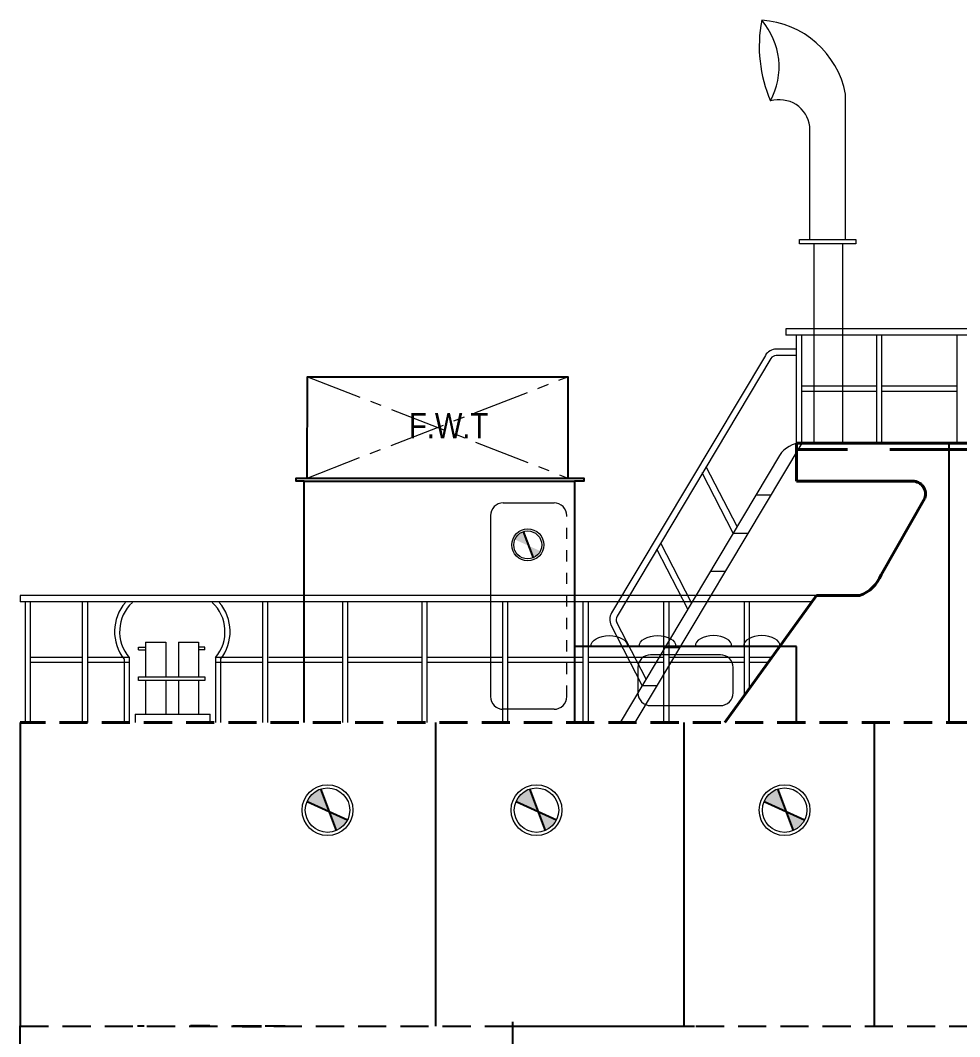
# Model space of a CAD drawing. Header units: inches. Extents: x 11 to 128, y 20 to 108.
# Drawn here: x 18.81 to 27.15, y 86.4 to 95.42 of the extents above; entities that cross this region are included whole.
import ezdxf

# ---------------------------------------------------------------- set-up
doc = ezdxf.new("R2010")
doc.units = ezdxf.units.IN
doc.header["$MEASUREMENT"] = 0
for name, pattern in [('CENTER', [2, 1.25, -0.25, 0.25, -0.25]), ('DASHED', [19.05, 12.7, -6.35]), ('HIDDEN', [0.375, 0.25, -0.125])]:
    doc.linetypes.add(name, pattern=pattern)
for name, color, linetype, lineweight in [('B.line', 7, 'Continuous', 25), ('Deck', 165, 'Continuous', 40), ('Door', 255, 'Continuous', 13), ('Fixtures', 255, 'Continuous', 18), ('hatch', 8, 'Continuous', 9), ('IN-LINE', 255, 'Continuous', 25), ('Railing', 255, 'Continuous', 9), ('staps', 200, 'Continuous', 15), ('Window', 5, 'Continuous', 13)]:
    doc.layers.add(name, color=color, linetype=linetype, lineweight=lineweight)
for name, color, linetype in [('bulkhead', 1, 'Continuous'), ('PDF6_Geometry', 7, 'Continuous'), ('PDF9_Geometry', 7, 'Continuous'), ('PDF9_Solid Fills', 7, 'Continuous'), ('Text', 255, 'Continuous'), ('wl 2', 3, 'Continuous')]:
    doc.layers.add(name, color=color, linetype=linetype)
doc.styles.add('Swis721 CnBT', font='swissc.ttf')

msp = doc.modelspace()

# ---------------------------------------------------------------- hatches: boundary and pattern name
at = {"layer": 'hatch'}
h = msp.add_hatch(color=256, dxfattribs=at)
h.paths.add_polyline_path([(23.3196, 90.7583), (23.3595, 90.6514, 0.182022), (23.4236, 90.7112)])
h.paths.add_polyline_path([(23.3196, 90.7583), (23.2726, 90.8843, 0.21728), (23.1973, 90.8138)])
h = msp.add_hatch(color=256, dxfattribs=at)
h.paths.add_polyline_path([(23.3196, 90.7583), (23.3595, 90.6514, 0.182022), (23.4236, 90.7112)])
h.paths.add_polyline_path([(23.3196, 90.7583), (23.2726, 90.8843, 0.21728), (23.1973, 90.8138)])
h = msp.add_hatch(color=256, dxfattribs=at)
h.paths.add_polyline_path([(21.5459, 88.3989), (21.6092, 88.2293, 0.182022), (21.7109, 88.3241)])
h.paths.add_polyline_path([(21.5459, 88.3989), (21.4712, 88.5989, 0.21728), (21.3516, 88.487)])
h = msp.add_hatch(color=256, dxfattribs=at)
h.paths.add_polyline_path([(21.5459, 88.3989), (21.6092, 88.2293, 0.182022), (21.7109, 88.3241)])
h.paths.add_polyline_path([(21.5459, 88.3989), (21.4712, 88.5989, 0.21728), (21.3516, 88.487)])
h = msp.add_hatch(color=256, dxfattribs=at)
h.paths.add_polyline_path([(23.4019, 88.3989), (23.4652, 88.2293, 0.182022), (23.567, 88.3241)])
h.paths.add_polyline_path([(23.4019, 88.3989), (23.3273, 88.5989, 0.21728), (23.2077, 88.487)])
h = msp.add_hatch(color=256, dxfattribs=at)
h.paths.add_polyline_path([(23.4019, 88.3989), (23.4652, 88.2293, 0.182022), (23.567, 88.3241)])
h.paths.add_polyline_path([(23.4019, 88.3989), (23.3273, 88.5989, 0.21728), (23.2077, 88.487)])
h = msp.add_hatch(color=256, dxfattribs=at)
h.paths.add_polyline_path([(25.605, 88.3989), (25.6683, 88.2293, 0.182022), (25.7701, 88.3241)])
h.paths.add_polyline_path([(25.605, 88.3989), (25.5304, 88.5989, 0.21728), (25.4108, 88.487)])
h = msp.add_hatch(color=256, dxfattribs=at)
h.paths.add_polyline_path([(25.605, 88.3989), (25.6683, 88.2293, 0.182022), (25.7701, 88.3241)])
h.paths.add_polyline_path([(25.605, 88.3989), (25.5304, 88.5989, 0.21728), (25.4108, 88.487)])

# ---------------------------------------------------------------- linework, layer by layer
msp.add_line((18.8053, 84.6769), (18.8053, 86.4927))
msp.add_line((18.8053, 84.6769), (18.8053, 86.4927))
at = {"linetype": 'HIDDEN'}
msp.add_line((18.8053, 86.4927), (33.2986, 86.4925), dxfattribs=at)
msp.add_line((18.8053, 86.4927), (33.2986, 86.4925), dxfattribs=at)
msp.add_line((18.8053, 86.4927), (33.2986, 86.4925), dxfattribs=at)
msp.add_point((18.8053, 86.4927))
msp.add_point((18.8053, 86.4927))
at = {"layer": 'B.line'}
for p, q in [((23.2726, 90.8843), (23.3595, 90.6514)), ((23.2726, 90.8843), (23.3595, 90.6514)), ((21.4712, 88.5989), (21.6092, 88.2293)), ((21.4712, 88.5989), (21.6092, 88.2293)), ((23.3273, 88.5989), (23.4652, 88.2293)), ((23.3273, 88.5989), (23.4652, 88.2293)), ((25.5304, 88.5989), (25.6683, 88.2293)), ((25.5304, 88.5989), (25.6683, 88.2293)), ((21.3516, 88.487), (21.7109, 88.3241)), ((21.3516, 88.487), (21.7109, 88.3241)), ((23.2077, 88.487), (23.567, 88.3241)), ((23.2077, 88.487), (23.567, 88.3241)), ((25.4108, 88.487), (25.7701, 88.3241)), ((25.4108, 88.487), (25.7701, 88.3241))]:
    msp.add_line(p, q, dxfattribs=at)
at = {"layer": 'bulkhead'}
msp.add_line((23.175, 86.5321), (23.1791, 82.8385), dxfattribs=at)
msp.add_line((23.175, 86.5321), (23.1791, 82.8385), dxfattribs=at)
at = {"layer": 'Deck', "color": 7}
for p in [(32.9028, 91.6696), (25.7, 91.3318)]:
    msp.add_line(p, (25.7, 91.6696), dxfattribs=at)
at = {"layer": 'Deck'}
for p in [(32.9028, 91.6696), (25.7, 91.3318)]:
    msp.add_line(p, (25.7, 91.6696), dxfattribs=at)
at = {"layer": 'Deck', "color": 7, "linetype": 'HIDDEN', "ltscale": 3}
msp.add_line((32.9028, 91.6132), (25.7, 91.6132), dxfattribs=at)
at = {"layer": 'Deck', "linetype": 'HIDDEN', "ltscale": 3}
msp.add_line((32.9028, 91.6132), (25.7, 91.6132), dxfattribs=at)
at = {"layer": 'Deck', "color": 7, "ltscale": 0.005}
for p, q in [((25.7, 91.3318), (26.7312, 91.3318)), ((26.8373, 91.1807), (26.4514, 90.5016)), ((25.0621, 89.1884), (25.8767, 90.3162)), ((25.8767, 90.3162), (26.2581, 90.3162))]:
    msp.add_line(p, q, dxfattribs=at)
at = {"layer": 'Deck', "ltscale": 0.005}
for p, q in [((25.7, 91.3318), (26.7312, 91.3318)), ((26.8373, 91.1807), (26.4514, 90.5016)), ((25.0621, 89.1884), (25.8767, 90.3162)), ((25.8767, 90.3162), (26.2581, 90.3162))]:
    msp.add_line(p, q, dxfattribs=at)
at = {"layer": 'Deck', "color": 7, "linetype": 'HIDDEN'}
msp.add_line((32.9028, 89.1884), (18.8053, 89.1884), dxfattribs=at)
at = {"layer": 'Deck', "linetype": 'HIDDEN'}
msp.add_line((32.9028, 89.1884), (18.8053, 89.1884), dxfattribs=at)
at = {"layer": 'Deck', "color": 7, "ltscale": 0.005}
for centre, radius, start, end in [((26.7312, 91.219), 0.1128, 340.16942, 90), ((26.1525, 90.6198), 0.3215, 289.18715, 338.43185)]:
    msp.add_arc(centre, radius, start, end, dxfattribs=at)
at = {"layer": 'Deck', "ltscale": 0.005}
for centre, radius, start, end in [((26.7312, 91.219), 0.1128, 340.16942, 90), ((26.1525, 90.6198), 0.3215, 289.18715, 338.43185)]:
    msp.add_arc(centre, radius, start, end, dxfattribs=at)
at = {"layer": 'Door'}
for p, q in [((23.0941, 91.1387), (23.5452, 91.1387)), ((23.0941, 91.1387), (23.5452, 91.1387)), ((22.9813, 91.0259), (22.9813, 89.419)), ((22.9813, 91.0259), (22.9813, 89.419)), ((23.658, 89.419), (23.658, 89.419)), ((23.658, 89.419), (23.658, 89.419)), ((23.5452, 89.3062), (23.0941, 89.3062)), ((23.5452, 89.3062), (23.0941, 89.3062))]:
    msp.add_line(p, q, dxfattribs=at)
at = {"layer": 'Door', "linetype": 'DASHED', "ltscale": 0.004}
msp.add_line((23.658, 89.419), (23.658, 91.0259), dxfattribs=at)
msp.add_line((23.658, 89.419), (23.658, 91.0259), dxfattribs=at)
at = {"layer": 'Door', "ltscale": 0.004}
msp.add_line((22.9813, 89.419), (22.9813, 89.419), dxfattribs=at)
msp.add_line((22.9813, 89.419), (22.9813, 89.419), dxfattribs=at)
at = {"layer": 'Door'}
for centre, start, end in [((23.0941, 91.0259), 90, 180), ((23.0941, 91.0259), 90, 180), ((23.5452, 91.0259), 0, 90), ((23.5452, 91.0259), 0, 90), ((23.5452, 89.419), 270, 0), ((23.5452, 89.419), 270, 0)]:
    msp.add_arc(centre, 0.1128, start, end, dxfattribs=at)
at = {"layer": 'Door', "ltscale": 0.004}
msp.add_arc((23.0941, 89.419), 0.1128, 180, 270, dxfattribs=at)
msp.add_arc((23.0941, 89.419), 0.1128, 180, 270, dxfattribs=at)
at = {"layer": 'Fixtures'}
for p, q in [((26.1339, 93.4776), (26.1339, 94.7689)), ((26.1339, 93.4776), (26.1339, 94.7689)), ((25.8182, 93.4776), (25.8182, 94.4817)), ((25.8182, 93.4776), (25.8182, 94.4817)), ((25.854, 93.4406), (25.854, 91.6696)), ((25.854, 93.4406), (25.854, 91.6696)), ((26.1078, 93.4406), (26.1078, 91.6696)), ((26.1078, 93.4406), (26.1078, 91.6696))]:
    msp.add_line(p, q, dxfattribs=at)
at = {"layer": 'Fixtures', "ltscale": 0.005}
for p, q in [((19.9179, 89.9032), (19.9179, 89.5945)), ((19.9179, 89.9032), (20.0974, 89.9032)), ((19.9179, 89.9032), (19.9179, 89.5945)), ((19.9179, 89.9032), (20.0974, 89.9032)), ((20.0974, 89.9032), (20.0974, 89.5945)), ((20.0974, 89.9032), (20.0974, 89.5945)), ((20.2091, 89.9032), (20.2091, 89.5945)), ((20.2091, 89.9032), (20.389, 89.9032)), ((20.2091, 89.9032), (20.2091, 89.5945)), ((20.2091, 89.9032), (20.389, 89.9032)), ((20.389, 89.9032), (20.389, 89.5945)), ((20.389, 89.9032), (20.389, 89.5945)), ((19.8551, 89.8581), (19.9179, 89.8581)), ((19.8551, 89.8355), (19.8551, 89.8581)), ((19.8551, 89.8581), (19.9179, 89.8581)), ((19.8551, 89.8355), (19.8551, 89.8581)), ((19.8551, 89.8355), (19.9179, 89.8355)), ((19.8551, 89.8355), (19.9179, 89.8355)), ((20.4425, 89.8581), (20.389, 89.8581)), ((20.4425, 89.8581), (20.389, 89.8581)), ((20.4425, 89.8355), (20.389, 89.8355)), ((20.4425, 89.8355), (20.389, 89.8355)), ((20.4425, 89.8355), (20.4425, 89.8581)), ((20.4425, 89.8355), (20.4425, 89.8581)), ((19.9179, 89.5633), (19.9179, 89.2644)), ((19.9179, 89.5633), (19.9179, 89.2644)), ((20.0974, 89.5633), (20.0974, 89.2644)), ((20.0974, 89.5633), (20.0974, 89.2644)), ((20.2091, 89.5633), (20.2091, 89.2644)), ((20.2091, 89.5633), (20.2091, 89.2644)), ((20.389, 89.5633), (20.389, 89.2644)), ((20.389, 89.5633), (20.389, 89.2644)), ((19.8263, 89.2644), (20.4919, 89.2644)), ((19.8263, 89.2644), (19.8263, 89.1885)), ((19.8263, 89.2644), (20.4919, 89.2644)), ((19.8263, 89.2644), (19.8263, 89.1885)), ((20.4919, 89.1884), (20.4919, 89.2644)), ((20.4919, 89.1884), (20.4919, 89.2644))]:
    msp.add_line(p, q, dxfattribs=at)
at = {"layer": 'Fixtures'}
msp.add_lwpolyline([(25.7256, 93.4776), (26.2265, 93.4776), (26.2265, 93.4406), (25.7256, 93.4406)], close=True, dxfattribs=at)
msp.add_lwpolyline([(25.7256, 93.4776), (26.2265, 93.4776), (26.2265, 93.4406), (25.7256, 93.4406)], close=True, dxfattribs=at)
at = {"layer": 'Fixtures', "ltscale": 0.005}
msp.add_lwpolyline([(19.8551, 89.5945), (20.4425, 89.5945), (20.4425, 89.5633), (19.8551, 89.5633)], close=True, dxfattribs=at)
msp.add_lwpolyline([(19.8551, 89.5945), (20.4425, 89.5945), (20.4425, 89.5633), (19.8551, 89.5633)], close=True, dxfattribs=at)
at = {"layer": 'Fixtures'}
for centre, radius in [((23.3119, 90.7661), 0.1421), ((23.3119, 90.7661), 0.1421), ((21.5336, 88.4113), 0.2256), ((21.5336, 88.4113), 0.2256), ((23.3897, 88.4113), 0.2256), ((23.3897, 88.4113), 0.2256), ((25.5928, 88.4113), 0.2256), ((25.5928, 88.4113), 0.2256)]:
    msp.add_circle(centre, radius, dxfattribs=at)
for centre, radius, start, end in [((26.6007, 95.1931), 1.233, 169.2235, 203.17208), ((26.6007, 95.1931), 1.233, 169.2235, 203.17208), ((25.3405, 94.6174), 0.8078, 10.81091, 86.52391), ((24.9147, 95.01), 0.6297, 331.33265, 41.06292), ((25.3405, 94.6174), 0.8078, 10.81091, 86.52391), ((24.9147, 95.01), 0.6297, 331.33265, 41.06292), ((25.5446, 94.4424), 0.2765, 8.17139, 106.25463), ((25.5446, 94.4424), 0.2765, 8.17139, 106.25463)]:
    msp.add_arc(centre, radius, start, end, dxfattribs=at)
at = {"layer": 'Fixtures', "extrusion": (0, 0, -1)}
for centre in [(24.0359, 89.8651), (24.0359, 89.8651), (24.4643, 89.8651), (24.4643, 89.8651)]:
    msp.add_ellipse(centre, major_axis=(0.1634, 0), ratio=0.587762, start_param=3.141593, end_param=6.283185, dxfattribs=at)
at = {"layer": 'Fixtures'}
for centre in [(24.962, 89.8651), (24.962, 89.8651), (25.3904, 89.8651), (25.3904, 89.8651)]:
    msp.add_ellipse(centre, major_axis=(-0.1634, 0), ratio=0.587762, start_param=3.141593, end_param=6.283185, dxfattribs=at)
at = {"layer": 'hatch', "linetype": 'CENTER', "ltscale": 0.4}
for p, q in [((21.3517, 91.3599), (23.6692, 92.2597)), ((21.3558, 92.2597), (23.6686, 91.3599))]:
    msp.add_line(p, q, dxfattribs=at)
at = {"layer": 'hatch'}
for centre, radius in [((23.3119, 90.7661), 0.1243), ((23.3119, 90.7661), 0.1243), ((21.5336, 88.4113), 0.1974), ((21.5336, 88.4113), 0.1974), ((23.3897, 88.4113), 0.1974), ((23.3897, 88.4113), 0.1974), ((25.5928, 88.4113), 0.1974), ((25.5928, 88.4113), 0.1974)]:
    msp.add_circle(centre, radius, dxfattribs=at)
at = {"layer": 'IN-LINE', "linetype": 'DASHED'}
for p, q in [((27.0533, 89.1884), (27.0533, 91.6696)), ((27.0533, 89.1884), (27.0533, 91.6696)), ((18.8053, 89.1884), (18.8053, 86.4927)), ((22.4917, 89.1884), (22.4917, 86.4926)), ((22.4917, 89.1884), (22.4917, 86.4926)), ((24.6982, 89.1884), (24.6981, 86.4926)), ((24.6982, 89.1884), (24.6981, 86.4926)), ((26.3899, 89.1884), (26.3899, 86.4926)), ((26.3899, 89.1884), (26.3899, 86.4926))]:
    msp.add_line(p, q, dxfattribs=at)
at = {"layer": 'IN-LINE', "ltscale": 2}
for p, q in [((22.4609, 91.3315), (23.7263, 91.3318)), ((22.5985, 91.3318), (23.7263, 91.3318)), ((25.7, 89.8651), (23.7263, 89.8651)), ((25.7, 89.8651), (23.7263, 89.8651)), ((25.7, 89.1884), (25.7, 89.8651)), ((25.7, 89.1884), (25.7, 89.8651))]:
    msp.add_line(p, q, dxfattribs=at)
at = {"layer": 'IN-LINE', "color": 7, "linetype": 'DASHED'}
msp.add_line((18.8053, 89.1884), (18.8053, 86.4927), dxfattribs=at)
at = {"layer": 'IN-LINE', "ltscale": 2}
for points in [[(21.3541, 91.36), (21.3558, 92.2597), (23.6692, 92.2597), (23.6686, 91.3599)], [(21.3248, 89.1881), (21.3248, 91.3315), (21.2553, 91.3318), (21.2553, 91.3599), (23.8109, 91.3599), (23.8109, 91.3318), (23.7263, 91.3318), (23.7263, 89.1884)], [(21.3248, 89.1881), (21.3248, 91.3315), (22.4609, 91.3315)], [(22.4597, 91.3315), (22.4597, 91.3315)], [(22.4609, 91.3599), (23.8109, 91.3599), (23.8109, 91.3318), (23.7263, 91.3318), (23.7263, 89.1884)]]:
    msp.add_lwpolyline(points, dxfattribs=at)
at = {"layer": 'PDF6_Geometry', "linetype": 'ByBlock', "lineweight": 35}
for points in [[(20.4893, 86.4926), (20.317, 86.4926)], [(20.7746, 86.4926), (20.9469, 86.4926)]]:
    msp.add_lwpolyline(points, dxfattribs=at)
at = {"layer": 'PDF9_Geometry', "lineweight": 25}
for p, q in [((19.9037, 86.4926), (19.8473, 86.4926)), ((20.3729, 86.4926), (20.3165, 86.4926)), ((20.8602, 86.4926), (20.692, 86.4926)), ((21.0823, 86.4926), (20.9812, 86.4926)), ((21.1562, 86.4926), (20.9925, 86.4926)), ((21.0935, 86.4926), (21.0823, 86.4926))]:
    msp.add_line(p, q, dxfattribs=at)
at = {"layer": 'PDF9_Solid Fills', "transparency": 33554559}
for points in [[(19.6998, 87.3024), (19.6998, 87.3026), (19.6998, 87.3026)], [(19.6998, 86.4929), (19.6998, 86.4926), (19.6998, 86.4926)], [(19.7618, 86.4929), (19.7618, 86.4926), (19.7618, 86.4926)]]:
    msp.add_solid(points, dxfattribs=at)
at = {"layer": 'Railing'}
for p, q in [((31.5418, 92.6846), (25.6026, 92.6846)), ((25.6026, 92.6846), (25.6026, 92.6282)), ((31.5418, 92.6846), (25.6026, 92.6846)), ((25.6026, 92.6846), (25.6026, 92.6282)), ((31.5218, 92.6282), (25.6026, 92.6282)), ((31.5218, 92.6282), (25.6026, 92.6282)), ((25.7, 91.6696), (25.7, 92.6282)), ((25.7, 91.6696), (25.7, 92.6282)), ((25.7451, 91.6696), (25.7451, 92.6282)), ((25.7451, 91.6696), (25.7451, 92.6282)), ((26.4127, 91.6696), (26.4127, 92.6282)), ((26.4127, 91.6696), (26.4127, 92.6282)), ((26.4578, 91.6696), (26.4578, 92.6282)), ((26.4578, 91.6696), (26.4578, 92.6282)), ((27.1254, 91.6696), (27.1254, 92.6282)), ((27.1254, 91.6696), (27.1254, 92.6282)), ((25.7451, 92.1771), (26.4127, 92.1771)), ((25.7451, 92.1771), (26.4127, 92.1771)), ((26.4578, 92.1771), (27.1254, 92.1771)), ((26.4578, 92.1771), (27.1254, 92.1771)), ((25.7451, 92.132), (26.4127, 92.132)), ((25.7451, 92.132), (26.4127, 92.132)), ((26.4578, 92.132), (27.1254, 92.132)), ((26.4578, 92.132), (27.1254, 92.132)), ((18.8053, 90.3162), (18.8053, 90.2598)), ((25.8767, 90.3162), (18.8053, 90.3162)), ((18.8053, 90.3162), (18.8053, 90.2598)), ((25.8767, 90.3162), (18.8053, 90.3162)), ((25.836, 90.2598), (18.8053, 90.2598)), ((25.836, 90.2598), (18.8053, 90.2598)), ((18.8516, 89.1884), (18.8516, 90.2598)), ((18.8516, 89.1884), (18.8516, 90.2598)), ((18.8967, 89.1884), (18.8967, 90.2598)), ((18.8967, 89.1884), (18.8967, 90.2598)), ((19.3587, 89.1884), (19.3587, 90.2598)), ((19.3587, 89.1884), (19.3587, 90.2598)), ((19.4038, 89.1884), (19.4038, 90.2598)), ((19.4038, 89.1884), (19.4038, 90.2598)), ((20.9598, 89.1884), (20.9598, 90.2598)), ((20.9598, 89.1884), (20.9598, 90.2598)), ((21.0049, 89.1884), (21.0049, 90.2598)), ((21.0049, 89.1884), (21.0049, 90.2598)), ((21.6691, 89.1884), (21.6691, 90.2598)), ((21.6691, 89.1884), (21.6691, 90.2598)), ((21.7142, 89.1884), (21.7142, 90.2598)), ((21.7142, 89.1884), (21.7142, 90.2598)), ((22.3735, 89.1884), (22.3735, 90.2598)), ((22.3735, 89.1884), (22.3735, 90.2598)), ((22.4186, 89.1884), (22.4186, 90.2598)), ((22.4186, 89.1884), (22.4186, 90.2598)), ((23.0895, 89.1884), (23.0895, 90.2598)), ((23.0895, 89.1884), (23.0895, 90.2598)), ((23.1346, 89.1884), (23.1346, 90.2598)), ((23.1346, 89.1884), (23.1346, 90.2598)), ((23.8055, 89.1884), (23.8055, 90.2598)), ((23.8055, 89.1884), (23.8055, 90.2598)), ((23.8507, 89.1884), (23.8507, 90.2598)), ((23.8507, 89.1884), (23.8507, 90.2598)), ((24.5216, 89.1884), (24.5216, 90.2598)), ((24.5216, 89.1884), (24.5216, 90.2598)), ((24.5667, 89.1884), (24.5667, 90.2598)), ((24.5667, 89.1884), (24.5667, 90.2598)), ((25.2376, 89.4313), (25.2376, 90.2598)), ((25.2376, 89.4313), (25.2376, 90.2598)), ((25.2827, 89.4938), (25.2827, 90.2598)), ((25.2827, 89.4938), (25.2827, 90.2598)), ((18.8967, 89.7692), (19.3587, 89.7692)), ((18.8967, 89.7692), (19.3587, 89.7692)), ((18.8967, 89.7241), (19.3587, 89.7241)), ((18.8967, 89.7241), (19.3587, 89.7241)), ((19.4038, 89.7692), (19.5676, 89.7692)), ((19.4038, 89.7692), (19.6127, 89.7692)), ((19.4038, 89.7241), (19.5676, 89.7241)), ((19.4038, 89.7241), (19.6127, 89.7241)), ((19.6127, 89.7692), (19.7697, 89.7692)), ((19.6127, 89.7692), (19.7697, 89.7692)), ((19.6127, 89.7241), (19.7719, 89.7241)), ((19.6127, 89.7241), (19.7719, 89.7241)), ((20.5383, 89.7241), (20.8459, 89.7241)), ((20.5383, 89.7241), (20.8459, 89.7241)), ((20.5383, 89.7241), (20.9598, 89.7241)), ((20.5383, 89.7241), (20.9598, 89.7241)), ((20.5406, 89.7692), (20.8321, 89.7692)), ((20.5406, 89.7692), (20.8321, 89.7692)), ((20.5406, 89.7692), (20.9598, 89.7692)), ((20.5406, 89.7692), (20.9598, 89.7692)), ((21.0049, 89.7241), (21.6691, 89.7241)), ((21.0049, 89.7241), (21.6691, 89.7241)), ((21.012, 89.7692), (21.6691, 89.7692)), ((21.012, 89.7692), (21.6691, 89.7692)), ((21.7142, 89.7241), (22.3735, 89.7241)), ((21.7142, 89.7241), (22.3735, 89.7241)), ((21.7164, 89.7692), (22.3735, 89.7692)), ((21.7164, 89.7692), (22.3735, 89.7692)), ((22.4186, 89.7692), (23.0895, 89.7692)), ((22.4186, 89.7692), (23.0895, 89.7692)), ((22.4186, 89.7241), (23.0895, 89.7241)), ((22.4186, 89.7241), (23.0895, 89.7241)), ((23.1346, 89.7692), (23.8055, 89.7692)), ((23.1346, 89.7692), (23.8055, 89.7692)), ((23.1346, 89.7241), (23.8055, 89.7241)), ((23.1346, 89.7241), (23.8055, 89.7241)), ((23.8507, 89.7692), (24.5216, 89.7692)), ((23.8507, 89.7692), (24.5216, 89.7692)), ((23.8507, 89.7241), (24.5216, 89.7241)), ((23.8507, 89.7241), (24.5216, 89.7241)), ((24.5667, 89.7692), (25.2376, 89.7692)), ((24.5667, 89.7692), (25.2376, 89.7692)), ((24.5667, 89.7241), (25.2376, 89.7241)), ((24.5667, 89.7241), (25.2376, 89.7241)), ((25.2827, 89.7692), (25.4816, 89.7692)), ((25.2827, 89.7692), (25.4816, 89.7692)), ((25.2827, 89.7241), (25.4491, 89.7241)), ((25.2827, 89.7241), (25.4491, 89.7241))]:
    msp.add_line(p, q, dxfattribs=at)
at = {"layer": 'Railing', "ltscale": 0.005}
for p, q in [((19.7268, 89.7505), (19.7268, 89.1888)), ((19.7268, 89.7505), (19.7268, 89.1888)), ((19.7719, 89.7665), (19.7719, 89.1884)), ((19.7719, 89.7665), (19.7719, 89.1884)), ((20.5383, 89.7665), (20.5383, 89.1884)), ((20.5383, 89.7665), (20.5383, 89.1884)), ((20.5835, 89.7505), (20.5835, 89.1888)), ((20.5835, 89.7505), (20.5835, 89.1888))]:
    msp.add_line(p, q, dxfattribs=at)
for centre, radius, start, end in [((20.0408, 89.9963), 0.3988, 139.36192, 218.06377), ((20.0408, 89.9963), 0.3988, 139.36192, 218.06377), ((20.0408, 89.9963), 0.3537, 132.74716, 220.51851), ((20.0408, 89.9963), 0.3537, 132.74716, 220.51851), ((20.2695, 89.9963), 0.3537, 319.48149, 47.25284), ((20.2695, 89.9963), 0.3537, 319.48149, 47.25284), ((20.2695, 89.9963), 0.3988, 321.93623, 40.63808), ((20.2695, 89.9963), 0.3988, 321.93623, 40.63808)]:
    msp.add_arc(centre, radius, start, end, dxfattribs=at)
at = {"layer": 'staps', "ltscale": 0.004}
for p, q in [((25.7, 92.5038), (25.5192, 92.5038)), ((25.7, 92.5038), (25.5192, 92.5038)), ((25.4224, 92.4489), (24.0565, 90.1619)), ((25.4224, 92.4489), (24.0565, 90.1619)), ((25.4715, 92.4213), (24.1049, 90.133)), ((25.4715, 92.4213), (24.1049, 90.133)), ((25.7, 92.4475), (25.5192, 92.4475)), ((25.7, 92.4475), (25.5192, 92.4475)), ((25.7451, 91.6696), (24.2632, 89.1884)), ((25.7451, 91.6696), (24.2632, 89.1884)), ((25.549, 91.5612), (24.1318, 89.1884)), ((25.549, 91.5612), (24.1318, 89.1884)), ((25.1712, 90.9285), (24.8971, 91.4595)), ((25.1712, 90.9285), (24.8971, 91.4595)), ((25.1371, 90.8716), (24.8614, 91.4057)), ((25.1371, 90.8716), (24.8614, 91.4057)), ((25.3392, 91.2099), (25.4706, 91.2099)), ((25.3392, 91.2099), (25.4706, 91.2099)), ((25.1371, 90.8716), (25.2685, 90.8716)), ((25.1371, 90.8716), (25.2685, 90.8716)), ((24.767, 90.2519), (24.493, 90.7828)), ((24.767, 90.2519), (24.493, 90.7828)), ((24.733, 90.1949), (24.4572, 90.7291)), ((24.733, 90.1949), (24.4572, 90.7291)), ((24.935, 90.5332), (25.0664, 90.5332)), ((24.935, 90.5332), (25.0664, 90.5332)), ((24.3628, 89.5752), (24.1032, 90.0782)), ((24.3628, 89.5752), (24.1032, 90.0782)), ((24.3288, 89.5182), (24.0531, 90.0524)), ((24.3288, 89.5182), (24.0531, 90.0524)), ((24.5309, 89.8565), (24.6622, 89.8565)), ((24.5309, 89.8565), (24.6622, 89.8565)), ((24.3288, 89.5182), (24.4602, 89.5182)), ((24.3288, 89.5182), (24.4602, 89.5182))]:
    msp.add_line(p, q, dxfattribs=at)
for centre, radius, start, end in [((25.5192, 92.3911), 0.1128, 90, 149.1519), ((25.5192, 92.3911), 0.1128, 90, 149.1519), ((25.5192, 92.3911), 0.0564, 90, 149.1519), ((25.5192, 92.3911), 0.0564, 90, 149.1519), ((25.7445, 91.4391), 0.2304, 89.84126, 148.02211), ((25.7445, 91.4391), 0.2304, 89.84126, 148.02211), ((24.1533, 90.1041), 0.1128, 149.1519, 207.30221), ((24.1533, 90.1041), 0.1128, 149.1519, 207.30221), ((24.1533, 90.1041), 0.0564, 149.1519, 207.30221), ((24.1533, 90.1041), 0.0564, 149.1519, 207.30221)]:
    msp.add_arc(centre, radius, start, end, dxfattribs=at)
at = {"layer": 'Window'}
msp.add_lwpolyline([(24.403, 89.3394), (25.0233, 89.3394, 0.414214), (25.1361, 89.4522), (25.1361, 89.6777, 0.414214), (25.0233, 89.7905), (24.403, 89.7905, 0.414214), (24.2902, 89.6777), (24.2902, 89.4522, 0.414214)], format="xyb", close=True, dxfattribs=at)
msp.add_lwpolyline([(24.403, 89.3394), (25.0233, 89.3394, 0.414214), (25.1361, 89.4522), (25.1361, 89.6777, 0.414214), (25.0233, 89.7905), (24.403, 89.7905, 0.414214), (24.2902, 89.6777), (24.2902, 89.4522, 0.414214)], format="xyb", close=True, dxfattribs=at)
at = {"layer": 'wl 2', "color": 253, "linetype": 'ByBlock', "true_color": 0x9898cc}
msp.add_line((23.1735, 86.4935), (24.7924, 86.4935), dxfattribs=at)
msp.add_line((23.1735, 86.4935), (24.7924, 86.4935), dxfattribs=at)

# ---------------------------------------------------------------- texts
at = {"layer": 'Text', "style": 'Swis721 CnBT'}
msp.add_text('F.W.T', height=0.22556, dxfattribs=at).set_placement((22.2577, 91.7117))

doc.saveas('drawing.dxf')
